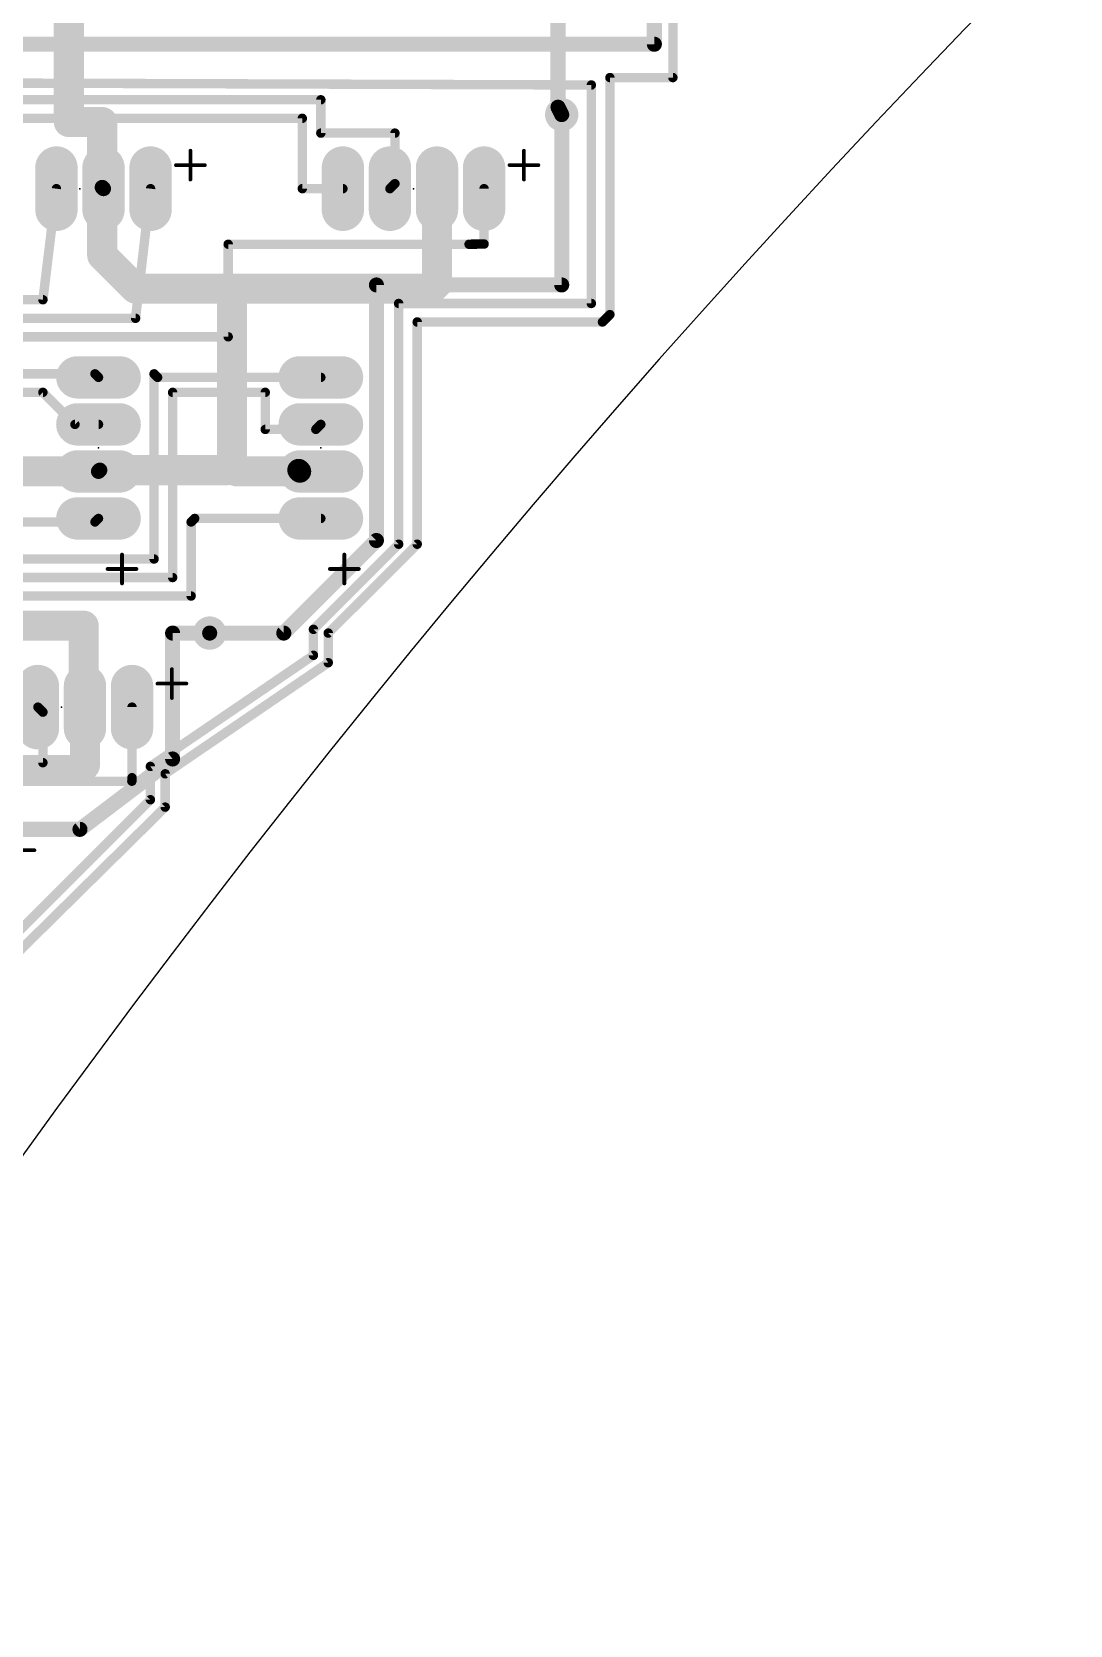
# Model space of a CAD drawing. Extents: x -47 to 149, y 1 to 249.
# Drawn here: x 51.7 to 79.72, y 143.21 to 186.23 of the extents above; entities that cross this region are included whole.
import ezdxf

# ---------------------------------------------------------------- set-up
doc = ezdxf.new("R2010")
doc.units = 0
for name, color, linetype in [('1', 22, 'CONTINUOUS'), ('16', 175, 'CONTINUOUS'), ('17', 82, 'CONTINUOUS'), ('18', 82, 'CONTINUOUS'), ('20', 7, 'CONTINUOUS'), ('21', 253, 'CONTINUOUS'), ('23', 7, 'CONTINUOUS')]:
    doc.layers.add(name, color=color, linetype=linetype)

# ---------------------------------------------------------------- blocks, each defined once
blk = doc.blocks.new('LONGP100')
at = {"const_width": 1}
blk.add_lwpolyline([(-0.5, 0), (0.5, 0)], dxfattribs=at)
at = {"const_width": 0.5}
for points in [[(-0.5, 0.25, 1), (-0.5, -0.25)], [(0.5, -0.25, 1), (0.5, 0.25)]]:
    blk.add_lwpolyline(points, format="xyb", dxfattribs=at)
blk = doc.blocks.new('ROUNDV')
at = {"const_width": 0.5}
blk.add_lwpolyline([(0, -0.25, 1), (0, 0.25, 1), (0, -0.25)], format="xyb", dxfattribs=at)

msp = doc.modelspace()

# ---------------------------------------------------------------- linework, layer by layer
at = {"layer": '1'}
for points, const_width in [([(68.5, 185.9), (68.5, 187.4)], 0.4064), ([(69, 186.9), (69, 185)], 0.254), ([(68.5, 185.9), (46.5, 185.9)], 0.4064), ([(66.8, 184.8), (36, 184.9)], 0.254), ([(69, 185), (67.3, 185)], 0.254), ([(67.3, 185), (67.3, 178.6)], 0.254), ([(66.8, 178.9), (66.8, 184.8)], 0.254), ([(59.5, 184.4), (26.1, 184.4)], 0.254), ([(59.5, 183.5), (59.5, 184.4)], 0.254), ([(66, 184), (66, 179.4)], 0.4064), ([(59, 183.9), (25.5, 183.9)], 0.254), ([(59, 182), (59, 183.9)], 0.254), ([(61.5, 183.5), (59.5, 183.5)], 0.254), ([(61.5, 182.135), (61.5, 183.5)], 0.254), ([(52, 179), (52.365, 182)], 0.254), ([(54.5, 178.5), (54.905, 182)], 0.254), ([(60.095, 182), (59, 182)], 0.254), ([(61.365, 182), (61.5, 182.135)], 0.254), ([(63.905, 180.505), (63.905, 182)], 0.254), ([(57, 178), (57, 180.5)], 0.254), ([(57, 180.5), (63.5, 180.5)], 0.254), ([(63.5, 180.5), (63.905, 180.505)], 0.254), ([(66, 179.4), (61, 179.4)], 0.4064), ([(61, 179.4), (61, 172.5)], 0.4064), ([(39, 179), (52, 179)], 0.254), ([(61.6, 172.4), (61.6, 178.9)], 0.254), ([(61.6, 178.9), (66.8, 178.9)], 0.254), ([(38.5, 178.5), (54.5, 178.5)], 0.254), ([(67.3, 178.6), (67.1, 178.4)], 0.254), ([(38, 178), (57, 178)], 0.254), ([(67.1, 178.4), (62.1, 178.4)], 0.254), ([(62.1, 178.4), (62.1, 172.4)], 0.254), ([(48, 177), (53.405, 177)], 0.254), ([(53.405, 177), (53.5, 176.905)], 0.254), ([(55.095, 176.905), (55, 177)], 0.254), ([(55, 177), (55, 172)], 0.254), ([(59.5, 176.905), (55.095, 176.905)], 0.254), ([(52, 176.5), (48.5, 176.5)], 0.254), ([(52.865, 175.635), (52, 176.5)], 0.254), ([(55.5, 171.5), (55.5, 176.5)], 0.254), ([(55.5, 176.5), (58, 176.5)], 0.254), ([(58, 176.5), (58, 175.5)], 0.254), ([(53.5, 175.635), (52.865, 175.635)], 0.254), ([(58, 175.5), (59.365, 175.5)], 0.254), ([(59.365, 175.5), (59.5, 175.635)], 0.254), ([(49, 173), (53.405, 173)], 0.254), ([(53.405, 173), (53.5, 173.095)], 0.254), ([(56.095, 173.095), (56, 173)], 0.254), ([(56, 173), (56, 171)], 0.254), ([(59.5, 173.095), (56.095, 173.095)], 0.254), ([(61, 172.5), (58.5, 170)], 0.4064), ([(59.3, 170.1), (61.6, 172.4)], 0.254), ([(62.1, 172.4), (59.7, 170)], 0.254), ([(55, 172), (49.5, 172)], 0.254), ([(50, 171.5), (55.5, 171.5)], 0.254), ([(56, 171), (50.5, 171)], 0.254), ([(58.5, 170), (56.5, 170)], 0.4064), ([(59.3, 169.4), (59.3, 170.1)], 0.254), ([(59.7, 170), (59.7, 169.2)], 0.254), ([(54.9, 166.4), (59.3, 169.4)], 0.254), ([(59.7, 169.2), (55.3, 166.2)], 0.254), ([(52, 167.865), (51.865, 168)], 0.254), ([(52, 166.5), (52, 167.865)], 0.254), ([(54.405, 168), (54.405, 166.095)], 0.254), ([(49.5, 166.5), (52, 166.5)], 0.254), ([(54.9, 165.5), (54.9, 166.4)], 0.254), ([(54.4, 166), (43.4, 166)], 0.254), ([(54.405, 166.095), (54.4, 166)], 0.254), ([(55.3, 166.2), (55.3, 165.3)], 0.254), ([(47.1, 157.7), (54.9, 165.5)], 0.254), ([(55.3, 165.3), (47.5, 157.6)], 0.254)]:
    msp.add_lwpolyline(points, dxfattribs=dict(at, const_width=const_width))
for points, const_width in [([(68.3984, 185.9, 1), (68.6016, 185.9)], 0.2032), ([(68.5, 185.7984, 1), (68.5, 186.0016)], 0.2032), ([(67.3, 185.0635, 1), (67.3, 184.9365)], 0.127), ([(67.3635, 185, 1), (67.2365, 185)], 0.127), ([(68.9365, 185, 1), (69.0635, 185)], 0.127), ([(69, 184.9365, 1), (69, 185.0635)], 0.127), ([(66.8635, 184.8, 1), (66.7365, 184.8)], 0.127), ([(66.7998, 184.7365, 1), (66.8002, 184.8635)], 0.127), ([(59.5635, 184.4, 1), (59.4365, 184.4)], 0.127), ([(59.5, 184.3365, 1), (59.5, 184.4635)], 0.127), ([(66.1016, 184, 1), (65.8984, 184)], 0.2032), ([(59.0635, 183.9, 1), (58.9365, 183.9)], 0.127), ([(59, 183.8365, 1), (59, 183.9635)], 0.127), ([(59.5, 183.5635, 1), (59.5, 183.4365)], 0.127), ([(59.4365, 183.5, 1), (59.5635, 183.5)], 0.127), ([(61.5635, 183.5, 1), (61.4365, 183.5)], 0.127), ([(61.5, 183.4365, 1), (61.5, 183.5635)], 0.127), ([(52.428, 181.9923, 1), (52.302, 182.0077)], 0.127), ([(54.9681, 181.9927, 1), (54.8419, 182.0073)], 0.127), ([(59, 182.0635, 1), (59, 181.9365)], 0.127), ([(58.9365, 182, 1), (59.0635, 182)], 0.127), ([(60.095, 181.9365, 1), (60.095, 182.0635)], 0.127), ([(61.3201, 182.0449, 1), (61.4099, 181.9551)], 0.127), ([(61.4365, 182.135, 1), (61.5635, 182.135)], 0.127), ([(61.5449, 182.0901, 1), (61.4551, 182.1799)], 0.127), ([(63.9685, 182, 1), (63.8415, 182)], 0.127), ([(57.0635, 180.5, 1), (56.9365, 180.5)], 0.127), ([(57, 180.5635, 1), (57, 180.4365)], 0.127), ([(63.4992, 180.5635, 1), (63.5008, 180.4365)], 0.127), ([(63.5, 180.4365, 1), (63.5, 180.5635)], 0.127), ([(63.8415, 180.505, 1), (63.9685, 180.505)], 0.127), ([(63.9058, 180.4415, 1), (63.9042, 180.5685)], 0.127), ([(61, 179.5016, 1), (61, 179.2984)], 0.2032), ([(61.1016, 179.4, 1), (60.8984, 179.4)], 0.2032), ([(65.8984, 179.4, 1), (66.1016, 179.4)], 0.2032), ([(66, 179.2984, 1), (66, 179.5016)], 0.2032), ([(51.937, 179.0077, 1), (52.063, 178.9923)], 0.127), ([(52, 178.9365, 1), (52, 179.0635)], 0.127), ([(61.6635, 178.9, 1), (61.5365, 178.9)], 0.127), ([(61.6, 178.9635, 1), (61.6, 178.8365)], 0.127), ([(66.8, 178.8365, 1), (66.8, 178.9635)], 0.127), ([(54.4369, 178.5073, 1), (54.5631, 178.4927)], 0.127), ([(54.5, 178.4365, 1), (54.5, 178.5635)], 0.127), ([(66.7365, 178.9, 1), (66.8635, 178.9)], 0.127), ([(67.2365, 178.6, 1), (67.3635, 178.6)], 0.127), ([(67.3449, 178.5551, 1), (67.2551, 178.6449)], 0.127), ([(57, 177.9365, 1), (57, 178.0635)], 0.127), ([(62.1, 178.4635, 1), (62.1, 178.3365)], 0.127), ([(62.1635, 178.4, 1), (62.0365, 178.4)], 0.127), ([(67.0551, 178.4449, 1), (67.1449, 178.3551)], 0.127), ([(67.1, 178.3365, 1), (67.1, 178.4635)], 0.127), ([(56.9365, 178, 1), (57.0635, 178)], 0.127), ([(53.4499, 177.0449, 1), (53.3601, 176.9551)], 0.127), ([(53.405, 176.9365, 1), (53.405, 177.0635)], 0.127), ([(53.4551, 176.8601, 1), (53.5449, 176.9499)], 0.127), ([(55.0449, 177.0449, 1), (54.9551, 176.9551)], 0.127), ([(55.0635, 177, 1), (54.9365, 177)], 0.127), ([(55.095, 176.9685, 1), (55.095, 176.8415)], 0.127), ([(55.0501, 176.8601, 1), (55.1399, 176.9499)], 0.127), ([(59.5, 176.8415, 1), (59.5, 176.9685)], 0.127), ([(52.0449, 176.5449, 1), (51.9551, 176.4551)], 0.127), ([(52, 176.4365, 1), (52, 176.5635)], 0.127), ([(55.5635, 176.5, 1), (55.4365, 176.5)], 0.127), ([(55.5, 176.5635, 1), (55.5, 176.4365)], 0.127), ([(58.0635, 176.5, 1), (57.9365, 176.5)], 0.127), ([(58, 176.4365, 1), (58, 176.5635)], 0.127), ([(52.865, 175.6985, 1), (52.865, 175.5715)], 0.127), ([(52.8201, 175.5901, 1), (52.9099, 175.6799)], 0.127), ([(53.5, 175.5715, 1), (53.5, 175.6985)], 0.127), ([(58, 175.5635, 1), (58, 175.4365)], 0.127), ([(57.9365, 175.5, 1), (58.0635, 175.5)], 0.127), ([(59.3201, 175.5449, 1), (59.4099, 175.4551)], 0.127), ([(59.365, 175.4365, 1), (59.365, 175.5635)], 0.127), ([(59.5449, 175.5901, 1), (59.4551, 175.6799)], 0.127), ([(53.3601, 173.0449, 1), (53.4499, 172.9551)], 0.127), ([(53.405, 172.9365, 1), (53.405, 173.0635)], 0.127), ([(53.5449, 173.0501, 1), (53.4551, 173.1399)], 0.127), ([(56.0635, 173, 1), (55.9365, 173)], 0.127), ([(55.9551, 173.0449, 1), (56.0449, 172.9551)], 0.127), ([(56.095, 173.1585, 1), (56.095, 173.0315)], 0.127), ([(56.1399, 173.0501, 1), (56.0501, 173.1399)], 0.127), ([(59.5, 173.0315, 1), (59.5, 173.1585)], 0.127), ([(60.8984, 172.5, 1), (61.1016, 172.5)], 0.2032), ([(61.0718, 172.4282, 1), (60.9282, 172.5718)], 0.2032), ([(61.6449, 172.3551, 1), (61.5551, 172.4449)], 0.127), ([(62.1449, 172.3551, 1), (62.0551, 172.4449)], 0.127), ([(55, 171.9365, 1), (55, 172.0635)], 0.127), ([(61.5365, 172.4, 1), (61.6635, 172.4)], 0.127), ([(62.0365, 172.4, 1), (62.1635, 172.4)], 0.127), ([(54.9365, 172, 1), (55.0635, 172)], 0.127), ([(55.4365, 171.5, 1), (55.5635, 171.5)], 0.127), ([(55.5, 171.4365, 1), (55.5, 171.5635)], 0.127), ([(55.9365, 171, 1), (56.0635, 171)], 0.127), ([(56, 170.9365, 1), (56, 171.0635)], 0.127), ([(56.5, 170.1016, 1), (56.5, 169.8984)], 0.2032), ([(58.4282, 170.0718, 1), (58.5718, 169.9282)], 0.2032), ([(58.5, 169.8984, 1), (58.5, 170.1016)], 0.2032), ([(59.3635, 170.1, 1), (59.2365, 170.1)], 0.127), ([(59.2551, 170.1449, 1), (59.3449, 170.0551)], 0.127), ([(59.7635, 170, 1), (59.6365, 170)], 0.127), ([(59.6551, 170.0449, 1), (59.7449, 169.9551)], 0.127), ([(59.3358, 169.3475, 1), (59.2642, 169.4525)], 0.127), ([(59.2365, 169.4, 1), (59.3635, 169.4)], 0.127), ([(59.6365, 169.2, 1), (59.7635, 169.2)], 0.127), ([(59.7358, 169.1475, 1), (59.6642, 169.2525)], 0.127), ([(51.9099, 168.0449, 1), (51.8201, 167.9551)], 0.127), ([(52.0635, 167.865, 1), (51.9365, 167.865)], 0.127), ([(51.9551, 167.8201, 1), (52.0449, 167.9099)], 0.127), ([(54.4685, 168, 1), (54.3415, 168)], 0.127), ([(51.9365, 166.5, 1), (52.0635, 166.5)], 0.127), ([(52, 166.4365, 1), (52, 166.5635)], 0.127), ([(54.9635, 166.4, 1), (54.8365, 166.4)], 0.127), ([(54.8642, 166.4525, 1), (54.9358, 166.3475)], 0.127), ([(54.3366, 166.0033, 1), (54.4634, 165.9967)], 0.127), ([(54.3415, 166.095, 1), (54.4685, 166.095)], 0.127), ([(54.4684, 166.0917, 1), (54.3416, 166.0983)], 0.127), ([(54.4, 165.9365, 1), (54.4, 166.0635)], 0.127), ([(55.3635, 166.2, 1), (55.2365, 166.2)], 0.127), ([(55.2642, 166.2525, 1), (55.3358, 166.1475)], 0.127), ([(54.8365, 165.5, 1), (54.9635, 165.5)], 0.127), ([(54.9449, 165.4551, 1), (54.8551, 165.5449)], 0.127), ([(55.2365, 165.3, 1), (55.3635, 165.3)], 0.127), ([(55.3446, 165.2548, 1), (55.2554, 165.3452)], 0.127)]:
    msp.add_lwpolyline(points, format="xyb", dxfattribs=dict(at, const_width=const_width))
at = {"layer": '16'}
for points, const_width in [([(65.9, 191.8), (65.9, 184.2)], 0.4064), ([(52.7, 183.8), (52.7, 186.7)], 0.8128), ([(53.6, 183.8), (52.7, 183.8)], 0.8128), ([(53.6, 182.035), (53.6, 183.8)], 0.8128), ([(65.9, 184.2), (66, 184)], 0.4064), ([(53.635, 182), (53.6, 181.965)], 0.8128), ([(53.6, 181.965), (53.6, 180.2)], 0.8128), ([(53.635, 182), (53.6, 182.035)], 0.4064), ([(62.635, 179.435), (62.635, 182)], 0.8128), ([(53.6, 180.2), (54.5, 179.3)], 0.8128), ([(62.5, 179.3), (62.635, 179.435)], 0.8128), ([(54.5, 179.3), (57.1, 179.3)], 0.8128), ([(57.1, 179.3), (62.5, 179.3)], 0.8128), ([(57.1, 174.5), (57.1, 179.3)], 0.8128), ([(51.1, 174.365), (53.5, 174.365)], 0.8128), ([(53.535, 174.4), (57, 174.4)], 0.8128), ([(57, 174.4), (57.1, 174.5)], 0.8128), ([(57.1, 174.5), (57.235, 174.365)], 0.8128), ([(57.235, 174.365), (59.5, 174.365)], 0.8128), ([(58.9, 174.4), (58.935, 174.365)], 0.6096), ([(53.5, 174.365), (53.535, 174.4)], 0.4064), ([(58.935, 174.365), (59.5, 174.365)], 0.6096), ([(53.1, 170.2), (51.2, 170.2)], 0.8128), ([(53.1, 168.035), (53.1, 170.2)], 0.8128), ([(56.5, 170), (55.5, 170)], 0.4064), ([(55.5, 170), (55.5, 166.6)], 0.4064), ([(53.135, 168), (53.1, 168.035)], 0.8128), ([(53.135, 166.435), (53.135, 168)], 0.8128), ([(49.1, 166.3), (53, 166.3)], 0.8128), ([(53, 166.3), (53.135, 166.435)], 0.8128), ([(55.5, 166.6), (53, 164.7)], 0.4064), ([(53, 164.7), (51.4, 164.7)], 0.4064)]:
    msp.add_lwpolyline(points, dxfattribs=dict(at, const_width=const_width))
for points, const_width in [([(52.7, 184.0032, 1), (52.7, 183.5968)], 0.4064), ([(53.8032, 183.8, 1), (53.3968, 183.8)], 0.4064), ([(53.6, 183.5968, 1), (53.6, 184.0032)], 0.4064), ([(65.9909, 184.2454, 1), (65.8091, 184.1546)], 0.2032), ([(65.7984, 184.2, 1), (66.0016, 184.2)], 0.2032), ([(65.9091, 183.9546, 1), (66.0909, 184.0454)], 0.2032), ([(52.4968, 183.8, 1), (52.9032, 183.8)], 0.4064), ([(53.8032, 181.965, 1), (53.3968, 181.965)], 0.4064), ([(53.4563, 182.1087, 1), (53.7437, 181.8213)], 0.4064), ([(53.3968, 182.035, 1), (53.8032, 182.035)], 0.4064), ([(53.7787, 181.8563, 1), (53.4913, 182.1437)], 0.4064), ([(53.6718, 182.1068, 1), (53.5282, 181.9632)], 0.2032), ([(53.5632, 181.9282, 1), (53.7068, 182.0718)], 0.2032), ([(62.8382, 182, 1), (62.4318, 182)], 0.4064), ([(53.7437, 180.3437, 1), (53.4563, 180.0563)], 0.4064), ([(53.3968, 180.2, 1), (53.8032, 180.2)], 0.4064), ([(62.7787, 179.2913, 1), (62.4913, 179.5787)], 0.4064), ([(54.5, 179.5032, 1), (54.5, 179.0968)], 0.4064), ([(54.3563, 179.1563, 1), (54.6437, 179.4437)], 0.4064), ([(57.1, 179.5032, 1), (57.1, 179.0968)], 0.4064), ([(57.3032, 179.3, 1), (56.8968, 179.3)], 0.4064), ([(57.1, 179.0968, 1), (57.1, 179.5032)], 0.4064), ([(62.3563, 179.4437, 1), (62.6437, 179.1563)], 0.4064), ([(62.4318, 179.435, 1), (62.8382, 179.435)], 0.4064), ([(62.5, 179.0968, 1), (62.5, 179.5032)], 0.4064), ([(53.535, 174.6032, 1), (53.535, 174.1968)], 0.4064), ([(53.5, 174.1618, 1), (53.5, 174.5682)], 0.4064), ([(56.8563, 174.5437, 1), (57.1437, 174.2563)], 0.4064), ([(57.2437, 174.6437, 1), (56.9563, 174.3563)], 0.4064), ([(56.8968, 174.5, 1), (57.3032, 174.5)], 0.4064), ([(57.2437, 174.3563, 1), (56.9563, 174.6437)], 0.4064), ([(57, 174.1968, 1), (57, 174.6032)], 0.4064), ([(57.235, 174.5682, 1), (57.235, 174.1618)], 0.4064), ([(57.0913, 174.2213, 1), (57.3787, 174.5087)], 0.4064), ([(59.0078, 174.5078, 1), (58.7922, 174.2922)], 0.3048), ([(59.5, 174.1618, 1), (59.5, 174.5682)], 0.4064), ([(53.4282, 174.4368, 1), (53.5718, 174.2932)], 0.2032), ([(53.6068, 174.3282, 1), (53.4632, 174.4718)], 0.2032), ([(58.935, 174.5174, 1), (58.935, 174.2126)], 0.3048), ([(58.8272, 174.2572, 1), (59.0428, 174.4728)], 0.3048), ([(59.5, 174.2126, 1), (59.5, 174.5174)], 0.3048), ([(53.3032, 170.2, 1), (52.8968, 170.2)], 0.4064), ([(53.1, 169.9968, 1), (53.1, 170.4032)], 0.4064), ([(55.5, 170.1016, 1), (55.5, 169.8984)], 0.2032), ([(55.6016, 170, 1), (55.3984, 170)], 0.2032), ([(56.5, 169.8984, 1), (56.5, 170.1016)], 0.2032), ([(53.2437, 168.1787, 1), (52.9563, 167.8913)], 0.4064), ([(52.8968, 168.035, 1), (53.3032, 168.035)], 0.4064), ([(53.3382, 168, 1), (52.9318, 168)], 0.4064), ([(52.9913, 167.8563, 1), (53.2787, 168.1437)], 0.4064), ([(52.8563, 166.4437, 1), (53.1437, 166.1563)], 0.4064), ([(52.9318, 166.435, 1), (53.3382, 166.435)], 0.4064), ([(53.2787, 166.2913, 1), (52.9913, 166.5787)], 0.4064), ([(53, 166.0968, 1), (53, 166.5032)], 0.4064), ([(55.3984, 166.6, 1), (55.6016, 166.6)], 0.2032), ([(55.5615, 166.5191, 1), (55.4385, 166.6809)], 0.2032), ([(52.9385, 164.7809, 1), (53.0615, 164.6191)], 0.2032), ([(53, 164.5984, 1), (53, 164.8016)], 0.2032)]:
    msp.add_lwpolyline(points, format="xyb", dxfattribs=dict(at, const_width=const_width))
at = {"layer": '20'}
for centre, radius, start, end in [((236.4723, 13.3419), 283.1243, 123.6957, 182.4174), ((276.3727, -6.2602), 277.2785, 132.7657, 178.4169)]:
    msp.add_arc(centre, radius, start, end, dxfattribs=at)
at = {"layer": '21', "const_width": 0.1016}
for points in [[(55.9806, 183.0253), (55.9806, 182.2457)], [(64.9806, 183.0253), (64.9806, 182.2457)], [(55.5908, 182.6355), (56.3704, 182.6355)], [(64.5908, 182.6355), (65.3704, 182.6355)], [(54.1345, 171.3414), (54.1345, 172.121)], [(60.1345, 171.3414), (60.1345, 172.121)], [(53.7447, 171.7312), (54.5243, 171.7312)], [(59.7447, 171.7312), (60.5243, 171.7312)], [(55.0908, 168.6355), (55.8704, 168.6355)], [(55.4806, 169.0253), (55.4806, 168.2457)], [(50.9908, 164.1355), (51.7704, 164.1355)]]:
    msp.add_lwpolyline(points, dxfattribs=at)
at = {"layer": '21', "const_width": 0.0508}
for points in [[(56.006, 183.0253, 1), (55.9552, 183.0253)], [(65.006, 183.0253, 1), (64.9552, 183.0253)], [(55.5908, 182.6609, 1), (55.5908, 182.6101)], [(56.3704, 182.6101, 1), (56.3704, 182.6609)], [(64.5908, 182.6609, 1), (64.5908, 182.6101)], [(65.3704, 182.6101, 1), (65.3704, 182.6609)], [(55.9552, 182.2457, 1), (56.006, 182.2457)], [(64.9552, 182.2457, 1), (65.006, 182.2457)], [(54.1599, 172.121, 1), (54.1091, 172.121)], [(60.1599, 172.121, 1), (60.1091, 172.121)], [(53.7447, 171.7566, 1), (53.7447, 171.7058)], [(54.5243, 171.7058, 1), (54.5243, 171.7566)], [(59.7447, 171.7566, 1), (59.7447, 171.7058)], [(60.5243, 171.7058, 1), (60.5243, 171.7566)], [(54.1091, 171.3414, 1), (54.1599, 171.3414)], [(60.1091, 171.3414, 1), (60.1599, 171.3414)], [(55.0908, 168.6609, 1), (55.0908, 168.6101)], [(55.506, 169.0253, 1), (55.4552, 169.0253)], [(55.8704, 168.6101, 1), (55.8704, 168.6609)], [(55.4552, 168.2457, 1), (55.506, 168.2457)], [(51.7704, 164.1101, 1), (51.7704, 164.1609)]]:
    msp.add_lwpolyline(points, format="xyb", dxfattribs=at)
at = {"layer": '23'}
for p in [(53, 182), (62, 182), (53.5, 175), (59.5, 175), (52.5, 168)]:
    msp.add_point(p, dxfattribs=at)

# ---------------------------------------------------------------- block references
at = {"layer": '17', "xscale": 1.143, "yscale": 1.143, "rotation": 90}
for p in [(52.365, 182), (52.365, 182), (53.635, 182), (53.635, 182), (54.905, 182), (54.905, 182), (60.095, 182), (60.095, 182), (61.365, 182), (61.365, 182), (62.635, 182), (62.635, 182), (63.905, 182), (63.905, 182), (51.865, 168), (51.865, 168), (53.135, 168), (53.135, 168), (54.405, 168), (54.405, 168)]:
    msp.add_blockref('LONGP100', p, dxfattribs=at)
at = {"layer": '17', "xscale": 1.143, "yscale": 1.143}
for p in [(53.5, 176.905), (53.5, 176.905), (59.5, 176.905), (59.5, 176.905), (53.5, 175.635), (53.5, 175.635), (59.5, 175.635), (59.5, 175.635), (53.5, 174.365), (53.5, 174.365), (59.5, 174.365), (59.5, 174.365), (53.5, 173.095), (53.5, 173.095), (59.5, 173.095), (59.5, 173.095)]:
    msp.add_blockref('LONGP100', p, dxfattribs=at)
at = {"layer": '18', "xscale": 0.9, "yscale": 0.9}
for p in [(66, 184), (66, 184), (56.5, 170), (56.5, 170)]:
    msp.add_blockref('ROUNDV', p, dxfattribs=at)

doc.saveas('drawing.dxf')
